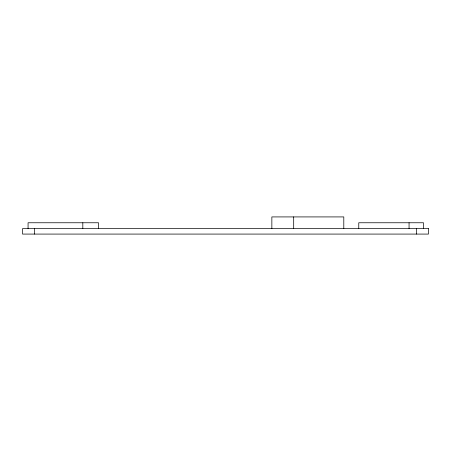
<?xml version="1.0" encoding="UTF-8"?>
<svg xmlns="http://www.w3.org/2000/svg" width="451" height="451" viewBox="0 0 451 451"><rect width="100%" height="100%" fill="white"/><g stroke="black" fill="none" stroke-linecap="round" stroke-linejoin="round"><path stroke-width="0.68" d="M423.495 228.601L423.495 222.76L358.765 222.76L358.765 228.601M416.561 228.601L416.561 234.08M409.057 222.76L409.057 228.601M343.797 228.601L343.797 216.92L271.857 216.92L271.857 228.601M293.686 216.92L293.686 228.601M98.538 228.601L98.538 222.76L28.069 222.76L28.069 228.601M82.815 222.76L82.815 228.601M34.439 228.601L34.439 234.08M428.45 228.601L22.55 228.601L22.55 234.08L428.45 234.08L428.45 228.601"/></g></svg>
